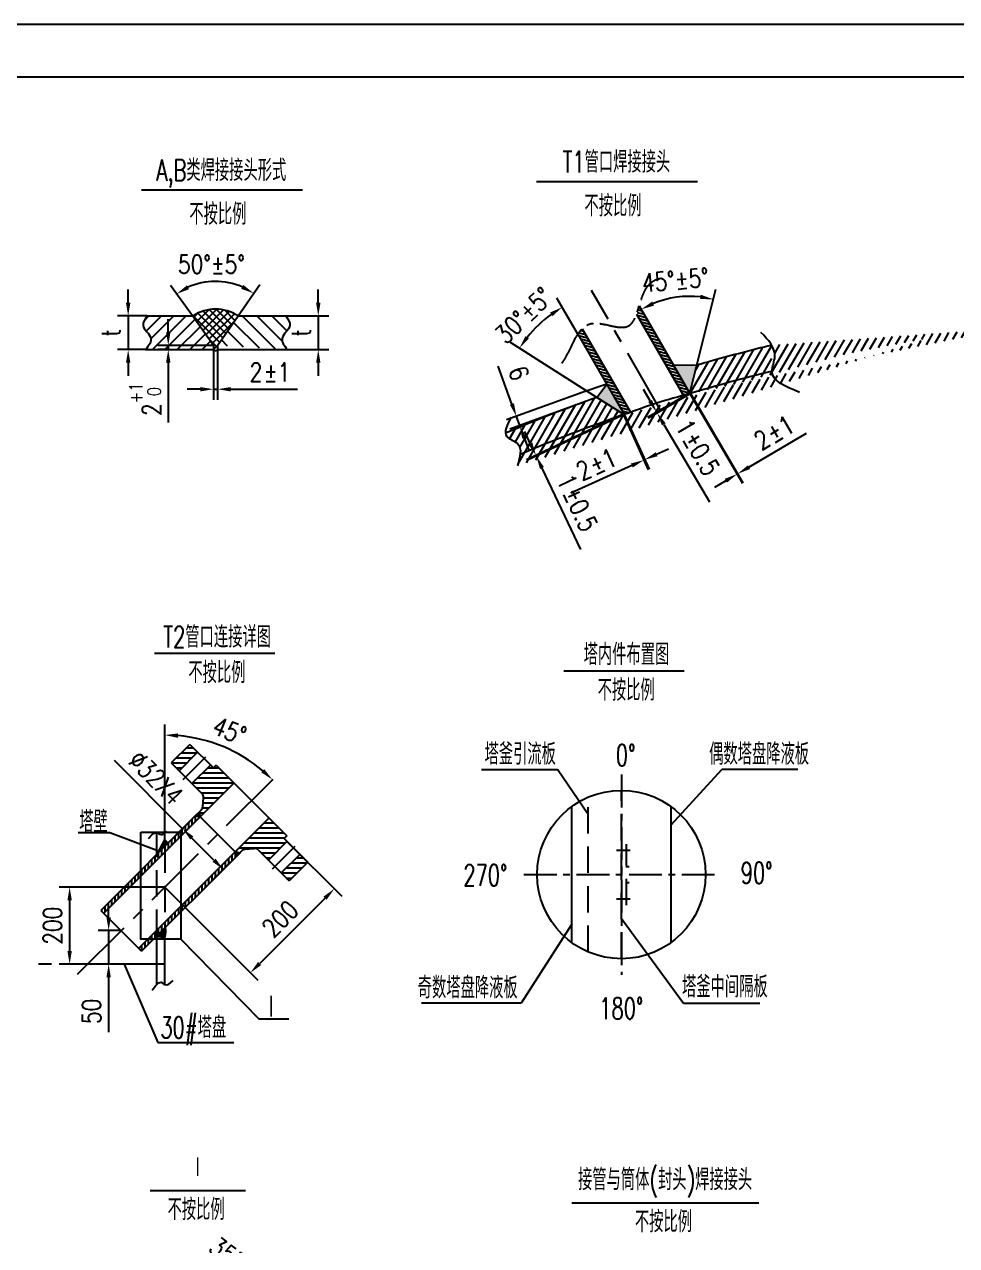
# Model space of a CAD drawing. Header units: millimetres. Extents: x -1250 to 28450, y -500 to 41550.
# Drawn here: x 9907 to 18764, y 29946 to 41550 of the extents above; entities that cross this region are included whole.
import ezdxf
from ezdxf.enums import TextEntityAlignment as Align

# ---------------------------------------------------------------- set-up
doc = ezdxf.new("R2010")
doc.units = ezdxf.units.MM
doc.header["$LTSCALE"] = 500
for name, pattern in [('CENTER', [2, 1.25, -0.25, 0.25, -0.25]), ('CENTER2', [1.125, 0.75, -0.125, 0.125, -0.125]), ('DASHED', [0.75, 0.5, -0.25]), ('DASHED2', [0.375, 0.25, -0.125]), ('PHANTOM', [2.5, 1.25, -0.25, 0.25, -0.25, 0.25, -0.25])]:
    doc.linetypes.add(name, pattern=pattern)
for name, color, linetype in [('01', 7, 'Continuous'), ('16CEN', 1, 'CENTER'), ('1轮廓实线层', 7, 'Continuous'), ('2细线层', 4, 'Continuous'), ('3中心线层', 1, 'CENTER'), ('4', 4, 'Continuous'), ('4虚线层', 6, 'DASHED'), ('5剖面线层', 2, 'Continuous'), ('6文字层', 3, 'Continuous'), ('7标注层', 4, 'Continuous'), ('9双点划线层', 6, 'PHANTOM'), ('图框层', 7, 'Continuous'), ('粗实线', 7, 'Continuous')]:
    doc.layers.add(name, color=color, linetype=linetype)
doc.styles.add('PC_TEXTSTYLE', font='romans.shx', dxfattribs={"width": 0.67, "bigfont": 'hzfs.shx'})
doc.styles.add('TH_GBDIM', font='romans.shx', dxfattribs={"width": 0.8, "bigfont": 'gbcbig.shx'})
doc.dimstyles.new('TH_GBDIM', dxfattribs={"dimscale": 50, "dimtxt": 3.5, "dimasz": 2.5, "dimexe": 2, "dimexo": 0, "dimgap": 1.5, "dimtad": 1, "dimdec": 1, "dimzin": 0, "dimdsep": 46, "dimtxsty": 'TH_GBDIM', "dimcen": 2.5, "dimclrd": 130, "dimclre": 130, "dimclrt": 3, "dimadec": 0, "dimazin": 0, "dimtfac": 0.714286, "dimtdec": 1, "dimtmove": 0, "dimatfit": 3, "dimfxl": 1, "dimtzin": 0, "dimlwd": -1, "dimlwe": -1, "dimarcsym": 0})

# ---------------------------------------------------------------- blocks, each defined once
blk = doc.blocks.new('*D56')
at = {"color": 130}
for p, q in [((10893.01017332654, 38904.61364282189), (10893.01017332654, 39029.61364282189)), ((11074.56620547264, 38779.61364282189), (10793.01017332654, 38779.61364282189)), ((10893.01017332654, 38779.61364282189), (10893.01017332654, 38459.88936650662)), ((11060.54752105151, 38459.88936650662), (10793.01017332654, 38459.88936650662)), ((10893.01017332654, 38334.88936650662), (10893.01017332654, 38209.88936650662))]:
    blk.add_line(p, q, dxfattribs=at)
for points in [[(10872.17683999321, 38904.61364282189), (10913.84350665987, 38904.61364282189), (10893.01017332654, 38779.61364282189)], [(10872.17683999321, 38334.88936650662), (10913.84350665987, 38334.88936650662), (10893.01017332654, 38459.88936650662)]]:
    blk.add_solid(points, dxfattribs=at)
at = {"layer": 'Defpoints', "color": 0}
for p in [(11074.56620547264, 38779.61364282189), (10893.01017332654, 38459.88936650662), (11060.54752105151, 38459.88936650662)]:
    blk.add_point(p, dxfattribs=at)
at = {"color": 3, "insert": (10730.51017332653, 38619.75150466425), "char_height": 175, "attachment_point": 5, "rotation": 90, "style": 'TH_GBDIM'}
blk.add_mtext('t{}{}', dxfattribs=at)
blk = doc.blocks.new('*D57')
at = {"color": 130}
for p, q in [((12699.50403984282, 38904.61364282189), (12699.50403984282, 39029.61364282189)), ((12376.12379535458, 38779.61364282189), (12799.50403984282, 38779.61364282189)), ((12699.50403984282, 38779.61364282189), (12699.50403984282, 38459.88936650662)), ((12332.89800584587, 38459.88936650662), (12799.50403984282, 38459.88936650662)), ((12699.50403984282, 38334.88936650662), (12699.50403984282, 38209.88936650662))]:
    blk.add_line(p, q, dxfattribs=at)
for points in [[(12678.67070650948, 38904.61364282189), (12720.33737317615, 38904.61364282189), (12699.50403984282, 38779.61364282189)], [(12678.67070650948, 38334.88936650662), (12720.33737317615, 38334.88936650662), (12699.50403984282, 38459.88936650662)]]:
    blk.add_solid(points, dxfattribs=at)
at = {"layer": 'Defpoints', "color": 0}
for p in [(12376.12379535458, 38779.61364282189), (12332.89800584587, 38459.88936650662), (12699.50403984282, 38459.88936650662)]:
    blk.add_point(p, dxfattribs=at)
at = {"color": 3, "insert": (12537.00403984281, 38619.75150466425), "char_height": 175, "attachment_point": 5, "rotation": 90, "style": 'TH_GBDIM'}
blk.add_mtext('t{}{}', dxfattribs=at)
blk = doc.blocks.new('*D58')
at = {"color": 130}
for p, q in [((11273.88292775892, 38624.34125520635), (11273.88292775892, 38749.34125520635)), ((11703.95035785424, 38499.34125520635), (11173.88292775892, 38499.34125520635)), ((11275.15136729688, 38460.31548896583), (11173.88292775892, 38460.31548896583)), ((11273.88292775892, 38499.34125520635), (11273.88292775892, 38460.31548896583)), ((11273.88292775892, 38335.31548896583), (11273.88292775892, 37766.0261556325))]:
    blk.add_line(p, q, dxfattribs=at)
for points in [[(11253.04959442558, 38624.34125520635), (11294.71626109225, 38624.34125520635), (11273.88292775892, 38499.34125520635)], [(11253.04959442558, 38335.31548896583), (11294.71626109225, 38335.31548896583), (11273.88292775892, 38460.31548896583)]]:
    blk.add_solid(points, dxfattribs=at)
at = {"layer": 'Defpoints', "color": 0}
for p in [(11273.88292775892, 38460.31548896583), (11275.15136729688, 38460.31548896583), (11703.95035785424, 38499.34125520635)]:
    blk.add_point(p, dxfattribs=at)
at = {"color": 3, "insert": (11053.04667775891, 37988.17082229917), "char_height": 175, "attachment_point": 5, "rotation": 90, "style": 'TH_GBDIM'}
blk.add_mtext('2{}{\\H0.7143x;\\S+1^  0;}', dxfattribs=at)
blk = doc.blocks.new('*X55')
at = {"color": 0}
for p, q in [((-689.9744501085114, -927.532311855716), (-721.5040573712316, -896.0027045929957)), ((-721.23160500518, -898.0083003018169), (-716.1801837320547, -892.9568790286917)), ((-717.5438319927429, -903.1593620542116), (-703.1171366725973, -888.7326667340661)), ((-686.3562347369715, -922.3116924624239), (-715.8644422289154, -892.80348497048)), ((-713.8560589803056, -908.3104238066062), (-693.607551414326, -888.0619162406266)), ((-710.1682859678684, -913.4614855590008), (-685.6620393372791, -888.9552389284115)), ((-682.7380193654317, -917.091073069132), (-709.5368359795029, -890.2922564550606)), ((-706.4805129554312, -918.6125473113955), (-678.7382093328553, -890.8702436888194)), ((-702.7927399429941, -923.7636090637901), (-672.5989728192178, -893.569841940014)), ((-679.1198039938918, -911.87045367584), (-702.3782366598452, -888.6120210098866)), ((-675.5015886223518, -906.649834282548), (-694.101189668351, -888.0502332365488)), ((-671.8833732508119, -901.4292148892558), (-683.997695330456, -889.3148928096117)), ((-668.2651578792721, -896.2085954959641), (-668.4498372815572, -896.023916093679)), ((-699.1049669305569, -928.9146708161848), (-672.4791720791783, -902.2888759648062)), ((-692.4930007947987, -933.8525959342604), (-703.3238767862442, -923.0217199428155)), ((-697.4930007947987, -936.1415394452584), (-692.4371897691532, -931.0857284196129))]:
    blk.add_line(p, q, dxfattribs=at)
blk = doc.blocks.new('*D73')
at = {"layer": '2细线层', "color": 130}
for p, q in [((12401.9163233736, 33785.48006095411), (12922.72789253274, 33264.66849179716)), ((11241.12983137776, 33351.0336545931), (12125.11144335674, 32467.05204261782)), ((12763.6288667658, 33246.99082226716), (12142.78911288607, 32626.15106838483))]:
    blk.add_line(p, q, dxfattribs=at)
for points in [[(12748.89747549105, 33261.72221354185), (12778.36025804055, 33232.25943099248), (12852.01721441393, 33335.37916991566)], [(12128.05772161132, 32640.88245965952), (12157.52050416082, 32611.41967711014), (12054.40076523794, 32537.76272073633)]]:
    blk.add_solid(points, dxfattribs=at)
at = {"layer": 'Defpoints', "color": 0}
for p in [(12401.9163233736, 33785.48006095411), (11241.12983137776, 33351.0336545931), (12054.40076523794, 32537.76272073633)]:
    blk.add_point(p, dxfattribs=at)
at = {"layer": '2细线层', "color": 3, "insert": (12337.56651250512, 33050.7381718908), "char_height": 175, "attachment_point": 5, "rotation": 45.00000000012, "style": 'TH_GBDIM'}
blk.add_mtext('200{}{}', dxfattribs=at)
blk = doc.blocks.new('*D71')
at = {"layer": '2细线层', "color": 130}
for p, q in [((11410.15435990663, 33906.98701378679), (10763.1516551223, 34553.98971857384)), ((11298.82974472258, 33795.66239860319), (11480.86503802544, 33977.6976919053)), ((11708.69484292297, 33608.4465307692), (11498.54270755477, 33818.59866613828)), ((11685.75857538786, 33408.73356793792), (11867.79386868991, 33590.76886123921))]:
    blk.add_line(p, q, dxfattribs=at)
for points in [[(11513.27409882952, 33833.33005741297), (11483.81131628002, 33803.86727486359), (11410.15435990663, 33906.98701378679)], [(11723.42623419772, 33623.17792204389), (11693.96345164822, 33593.71513949451), (11797.0831905711, 33520.05818312069)]]:
    blk.add_solid(points, dxfattribs=at)
at = {"layer": 'Defpoints', "color": 0}
for p in [(11410.15435990663, 33906.98701378679), (11298.82974472258, 33795.66239860319), (11685.75857538786, 33408.73356793792)]:
    blk.add_point(p, dxfattribs=at)
at = {"layer": '2细线层', "color": 3, "insert": (11157.36368563345, 34389.58739194713), "char_height": 175, "attachment_point": 5, "rotation": 314.99999999988, "style": 'TH_GBDIM'}
blk.add_mtext('%%C32X4{}{}', dxfattribs=at)
blk = doc.blocks.new('*D74')
at = {"layer": '2细线层', "color": 130}
for p, q in [((11241.12983137776, 33351.03365459309), (10237.09694572864, 33351.03365459309)), ((10337.09694572864, 33226.03365459309), (10337.09694572864, 32744.15779584968)), ((11241.12983137777, 32619.15779584968), (10237.09694572864, 32619.15779584968))]:
    blk.add_line(p, q, dxfattribs=at)
for points in [[(10316.26361239531, 33226.03365459309), (10357.93027906197, 33226.03365459309), (10337.09694572864, 33351.03365459309)], [(10316.26361239531, 32744.15779584968), (10357.93027906197, 32744.15779584968), (10337.09694572864, 32619.15779584968)]]:
    blk.add_solid(points, dxfattribs=at)
at = {"layer": 'Defpoints', "color": 0}
for p in [(11241.12983137776, 33351.03365459309), (10337.09694572864, 32619.15779584968), (11241.12983137777, 32619.15779584968)]:
    blk.add_point(p, dxfattribs=at)
at = {"layer": '2细线层', "color": 3, "insert": (10174.59694572864, 32985.09572522138), "char_height": 175, "attachment_point": 5, "rotation": 90, "style": 'TH_GBDIM'}
blk.add_mtext('200{}{}', dxfattribs=at)
blk = doc.blocks.new('*D72')
at = {"layer": '2细线层', "color": 130}
for p, q in [((10707.57114274772, 33065.27816507241), (10707.57114274772, 33190.27816507241)), ((10830.37434185708, 32940.27816507241), (10607.57114274772, 32940.27816507241)), ((10707.57114274772, 32940.27816507241), (10707.57114274772, 32619.15779584968)), ((10854.94817377157, 32619.15779584968), (10607.57114274772, 32619.15779584968)), ((10707.57114274772, 32494.15779584968), (10707.57114274772, 31972.49112918301))]:
    blk.add_line(p, q, dxfattribs=at)
for points in [[(10686.73780941439, 33065.27816507241), (10728.40447608106, 33065.27816507241), (10707.57114274772, 32940.27816507241)], [(10686.73780941439, 32494.15779584968), (10728.40447608106, 32494.15779584968), (10707.57114274772, 32619.15779584968)]]:
    blk.add_solid(points, dxfattribs=at)
at = {"layer": 'Defpoints', "color": 0}
for p in [(10830.37434185708, 32940.27816507241), (10707.57114274772, 32619.15779584968), (10854.94817377157, 32619.15779584968)]:
    blk.add_point(p, dxfattribs=at)
at = {"layer": '2细线层', "color": 3, "insert": (10545.07114274772, 32170.82446251635), "char_height": 175, "attachment_point": 5, "rotation": 90, "style": 'TH_GBDIM'}
blk.add_mtext('50{}{}', dxfattribs=at)
blk = doc.blocks.new('*D82')
at = {"layer": '2细线层', "color": 130}
blk.add_line((11241.12983137776, 33866.98458250397), (11241.12983137775, 34896.992937116), dxfattribs=at)
blk.add_arc((11241.12983137776, 33351.03365459309), 1445.959282522903, 49.95463774689937, 85.04536225310108, dxfattribs=at)
for points in [[(11365.11250976397, 34770.77608684837), (11366.91350561368, 34812.4038122854), (11241.12983137775, 34796.992937116)], [(12185.53209069085, 34473.32089193576), (12157.37034012717, 34442.61214861566), (12263.57744536934, 34373.48126858467)]]:
    blk.add_solid(points, dxfattribs=at)
at = {"layer": 'Defpoints', "color": 0}
for p in [(12849.33380067425, 34959.23762388959), (11964.10947263921, 34603.27112609585), (11241.12983137776, 33866.98458250397), (10345.35921968387, 32455.2630428992), (11241.12983137777, 32425.90089408237)]:
    blk.add_point(p, dxfattribs=at)
at = {"layer": '2细线层', "color": 3, "insert": (11856.66055043311, 34837.0562645938), "char_height": 175, "attachment_point": 5, "rotation": 337.5000000000002, "style": 'TH_GBDIM'}
blk.add_mtext('45°', dxfattribs=at)
blk = doc.blocks.new('*D88')
at = {"layer": '2细线层', "color": 130}
for p, q in [((14539.40635038007, 37942.81900271351), (14408.9463668305, 38301.49662556821)), ((15216.16152352906, 38055.95997621443), (14488.1567494846, 37791.16651045554)), ((15247.642050039, 37969.40960185761), (14519.63727599454, 37704.61613609872)), ((14613.61394573813, 37738.79779117722), (14582.13341922818, 37825.34816553403)), ((14656.34101458624, 37621.32695399773), (14699.06808343435, 37503.85611681825))]:
    blk.add_line(p, q, dxfattribs=at)
for points in [[(14558.98482324332, 37949.94018085487), (14519.82787751683, 37935.69782457216), (14582.13341922818, 37825.34816553403)], [(14675.91948744949, 37628.44813213908), (14636.76254172299, 37614.20577585638), (14613.61394573813, 37738.79779117722)]]:
    blk.add_solid(points, dxfattribs=at)
at = {"layer": 'Defpoints', "color": 0}
for p in [(15216.16152352906, 38055.95997621443), (15247.642050039, 37969.40960185761), (14613.61394573813, 37738.79779117722)]:
    blk.add_point(p, dxfattribs=at)
at = {"layer": '2细线层', "color": 3, "insert": (14605.52491251456, 38236.43842223314), "char_height": 175, "attachment_point": 5, "rotation": 289.9875868627033, "style": 'TH_GBDIM'}
blk.add_mtext('6{}{}', dxfattribs=at)

msp = doc.modelspace()

# ---------------------------------------------------------------- hatches: boundary and pattern name
h = msp.add_hatch()
h.set_pattern_fill('ANSI31', color=4, scale=666.0922423235847, style=0)
h.set_pattern_definition([(45, (-46441.84529173523, 22106.00872373173), (-58.87479268034497, 58.87479268034494), [])])
edge = h.paths.add_edge_path()
edge.add_spline(control_points=[(11072.06835956394, 38779.61364282202), (11050.41317243061, 38748.60627479088), (10998.31492413669, 38674.00846371277), (11146.70218505757, 38578.46846517579), (11086.10826679971, 38497.41974790027), (11058.04967514279, 38459.88936650675)], knot_values=[0, 0, 0, 0, 17.10484296079192, 41.15098844975384, 61.8884774404891, 61.8884774404891, 61.8884774404891, 61.8884774404891], degree=3, periodic=0)
edge.add_line((11058.04967514281, 38459.88936650675), (11703.34832942588, 38459.88936650675))
edge.add_line((11703.3483294259, 38459.88936650675), (11703.34832942588, 38499.85490104613))
edge.add_line((11703.3483294259, 38499.85490104611), (11503.06209961419, 38779.61364282201))
edge.add_line((11503.06209961418, 38779.61364282195), (11072.06835956392, 38779.61364282193))
h = msp.add_hatch()
h.set_pattern_fill('ANSI31', color=4, scale=799.3106907883016, angle=90, style=0)
h.set_pattern_definition([(135, (-48679.29318937379, 28078.3849309162), (-70.64975121641396, -70.64975121641389), [])])
edge = h.paths.add_edge_path()
edge.add_line((11937.20414853897, 38779.61364282189), (12390.43256520201, 38779.61364282189))
edge.add_spline(control_points=[(12390.43256520201, 38779.61364282189), (12412.08775233532, 38748.6062747907), (12464.18600062928, 38674.00846371265), (12315.7987397084, 38578.46846517571), (12376.39265796626, 38497.41974790021), (12404.45124962316, 38459.88936650662)], knot_values=[0, 0, 0, 0, 99.07307132472134, 238.3509058288977, 358.46464967237, 358.46464967237, 358.46464967237, 358.46464967237], degree=3, periodic=0)
edge.add_line((11743.31386396529, 38459.88936650658), (12332.89800584589, 38459.88936650658))
edge.add_line((11743.31386396529, 38499.85490104605), (11937.20414853897, 38779.61364282189))
at = {"layer": '5剖面线层'}
h = msp.add_hatch(dxfattribs=at)
h.set_pattern_fill('ANSI31', color=256, scale=8, angle=120, style=0)
h.set_pattern_definition([(165, (760.5491985457484, 5404.963690685632), (-6.574003745604033, -24.53451598774233), [])])
edge = h.paths.add_edge_path()
edge.add_spline(control_points=[(15207.14720337821, 38658.26467663932), (15192.27117263536, 38643.140523011), (15178.73623739763, 38625.35938855312), (15166.10241357717, 38605.87486023922)], knot_values=[72.68674060400329, 72.68674060400329, 72.68674060400329, 72.68674060400329, 76.0424959703927, 76.0424959703927, 76.0424959703927, 76.0424959703927], degree=3, periodic=0)
edge.add_line((15166.10241357717, 38605.87486023922), (15607.21656358296, 37841.84274049162))
edge.add_arc((17751.14168057696, 32221.88661827888), 6015.008040133802, 110.28492235396229, 110.881068447823, ccw=False)
edge.add_line((15665.80558186268, 37863.84506178707), (15207.14720337821, 38658.26467663932))
edge = h.paths.add_edge_path()
edge.add_spline(control_points=[(15749.45564501129, 38875.47742463589), (15741.06445961345, 38848.18993184592), (15732.80833332119, 38821.42101317432), (15723.62247643932, 38796.74030740188)], knot_values=[107.0681625804731, 107.0681625804731, 107.0681625804731, 107.0681625804731, 110.8194013497363, 110.8194013497363, 110.8194013497363, 110.8194013497363], degree=3, periodic=0)
edge.add_line((15723.62247643932, 38796.74030740189), (16169.11749388604, 38025.12030266541))
edge.add_arc((17751.1416805768, 32221.88661827878), 6015.0080401338, 104.63988987748789, 105.24890721446249, ccw=False)
edge.add_line((16230.89034944301, 38041.60805603335), (15749.45564501129, 38875.47742463589))
h = msp.add_hatch(dxfattribs=at)
h.set_pattern_fill('ANSI31', color=256, scale=20, angle=15, style=0)
h.set_pattern_definition([(59.99999999999999, (760.5491985457484, 5404.963690685632), (-54.99261314031185, 31.75000000000001), [])])
edge = h.paths.add_edge_path()
edge.add_spline(control_points=[(15347.64448474233, 38005.39774429286), (15268.50466436542, 37977.22012432595), (15190.0184156848, 37948.56192174309), (14895.34750383579, 37838.23726530466), (14683.7387555288, 37753.36449524434), (14477.82275759969, 37664.97762327793)], knot_values=[5.331202439561146, 5.331202439561146, 5.331202439561146, 5.331202439561146, 5.355121068494465, 5.355121068494465, 5.421783408704784, 5.421783408704784, 5.421783408704784, 5.421783408704784], degree=3, periodic=0)
edge.add_spline(control_points=[(14477.82275759965, 37664.97762327791), (14479.12788409781, 37653.24256392985), (14494.96148971193, 37611.82964718401), (14654.31192453605, 37569.06517526338), (14615.78538244987, 37439.14626262125), (14591.38787975574, 37356.87318931729)], knot_values=[73.55408875511456, 73.55408875511456, 73.55408875511456, 73.55408875511456, 94.41648195735753, 155.2104170394599, 260.1871358237849, 260.1871358237849, 260.1871358237849, 260.1871358237849], degree=3, periodic=0)
edge.add_ellipse((22388.97477291503, 32891.89941783214), major_axis=(-12000, 0), ratio=0.5, start_angle=304.46461758902564, end_angle=310.3617997826329, ccw=False)
edge.add_line((15598.2083918142, 37838.75427615653), (15595.12214499047, 37847.74720227837))
edge.add_line((15595.12214499047, 37847.74720227837), (15347.64448474229, 38005.39774429284))
edge = h.paths.add_edge_path()
edge.add_ellipse((22388.97477291503, 32891.89941783214), major_axis=(-12000, 0), ratio=0.5, start_angle=296.62577303345836, end_angle=300.846477528423, ccw=False)
edge.add_spline(control_points=[(17011.03971505595, 38255.61581864629), (17011.22934100748, 38297.26148737821), (17055.25681520729, 38389.71686949969), (17028.15564233989, 38467.81303171957), (17007.40381598019, 38502.0392199607)], knot_values=[164.902573718084, 164.902573718084, 164.902573718084, 164.902573718109, 234.8978918791663, 294.4505016063489, 294.4505016063489, 294.4505016063489, 294.4505016063489], degree=3, periodic=0)
edge.add_spline(control_points=[(17007.40381598015, 38502.03921996069), (16819.19664624361, 38455.4544787397), (16633.3388394566, 38406.41583049914), (16398.89049051296, 38340.61130877049), (16347.90625987608, 38326.05717290251), (16297.12961229017, 38311.31740565051)], knot_values=[5.172066483705583, 5.172066483705583, 5.172066483705583, 5.172066483705583, 5.223909165165447, 5.223909165165447, 5.238389359644483, 5.238389359644483, 5.238389359644483, 5.238389359644483], degree=3, periodic=0)
edge.add_line((16297.12961229025, 38311.31740565053), (16231.88651485721, 38050.34453209163))
edge.add_line((16231.88651485721, 38050.34453209163), (16236.10110312348, 38043.16493233403))
h = msp.add_hatch(color=256, dxfattribs=at)
edge = h.paths.add_edge_path()
edge.add_line((16297.13469164838, 38311.33772312052), (16075.91575240297, 38310.03193198907))
edge.add_line((16075.91575240296, 38310.03193198907), (16230.89034944367, 38041.60805603184))
edge.add_ellipse((22388.97477291503, 32891.89941783214), major_axis=(-12000, 0), ratio=0.5, start_angle=300.8631638048709, end_angle=300.87546063071375, ccw=False)
edge.add_line((16233.10095320327, 38042.26876176719), (16230.84460265511, 38046.1768755567))
edge.add_line((16230.84460265511, 38046.1768755567), (16297.13469164838, 38311.33772312052))
h = msp.add_hatch(color=256, dxfattribs=at)
edge = h.paths.add_edge_path()
edge.add_line((16231.88651485721, 38050.34453209164), (16230.84460265511, 38046.1768755567))
edge.add_line((16230.84460265511, 38046.17687555669), (16233.10096735131, 38042.26873726239))
edge.add_ellipse((22388.97477291503, 32891.89941783214), major_axis=(-12000, 0), ratio=0.5, start_angle=300.846477528423, end_angle=300.87546063071375, ccw=False)
edge.add_line((16236.10110312348, 38043.16493233404), (16231.88651485721, 38050.34453209164))
h = msp.add_hatch(color=256, dxfattribs=at)
edge = h.paths.add_edge_path()
edge.add_line((15602.85729659982, 37842.81968339614), (15604.07278927475, 37840.76557768114))
edge.add_ellipse((22388.97477291503, 32891.89941783214), major_axis=(-12000, 0), ratio=0.5, start_angle=304.41246636007156, end_angle=304.43066299254673, ccw=False)
edge.add_line((15607.21656358299, 37841.84274049138), (15439.67640785144, 38132.03080252647))
edge.add_line((15439.67640785144, 38132.03080252651), (15347.64448474245, 38005.39774429273))
edge.add_line((15347.64448474245, 38005.39774429274), (15602.85729659981, 37842.81968339618))
h = msp.add_hatch(color=256, dxfattribs=at)
edge = h.paths.add_edge_path()
edge.add_line((15602.8572965998, 37842.81968339626), (15595.12214499047, 37847.74720227837))
edge.add_line((15595.12214499047, 37847.74720227837), (15598.2083918142, 37838.75427615653))
edge.add_ellipse((22388.97477291503, 32891.89941783214), major_axis=(-12000, 0), ratio=0.5, start_angle=304.4306629925468, end_angle=304.46461758902564, ccw=False)
edge.add_line((15604.07278927468, 37840.76557768111), (15602.8572965998, 37842.81968339626))
h = msp.add_hatch(dxfattribs=at)
h.set_pattern_fill('ANSI31', color=256, scale=15, angle=135, style=0)
h.set_pattern_definition([(180, (927.2229798999615, 6006.45438529797), (-1.06581410364015e-14, -47.625), [])])
h.paths.add_polyline_path([(11899.58766601867, 34342.11451910417), (11729.8820385339, 34511.82014658893), (11702.72913813634, 34484.66724619137), (11675.57623773877, 34511.82014658893), (11499.08238515462, 34335.32629400477), (11595.39234910312, 34239.01633005626, -0.2200264834252731), (11609.29421791567, 34201.19604285854), (11602.33165237931, 34115.32440124358, -0.1779674864411938), (11588.42978356677, 34085.26243744738), (11564.66523449488, 34061.4978883755), (11576.48479239662, 34023.19205103283), (11578.57499517198, 34021.10184825748)])
h.paths.add_polyline_path([(11302.22385727229, 34532.1848218871), (11376.89433336559, 34457.5143457938), (11553.38818594974, 34634.00819837797), (11478.71770985644, 34708.67867447126)])
h.paths.add_polyline_path([(12232.21069588883, 34009.491489234), (11911.19802504215, 33688.47881838732), (11913.2882278175, 33686.38861561197), (11951.59406516016, 33674.56905771022), (11975.35861423206, 33698.33360678212, -0.1779674864410105), (12005.42057802823, 33712.23547559464), (12091.29221964321, 33719.19804113101, -0.2200264834252234), (12129.11250684092, 33705.29617231846), (12225.42247078944, 33608.98620836994), (12401.91632337359, 33785.48006095411), (12374.76342297603, 33812.63296135167), (12401.9163233736, 33839.78586174923)])
h.paths.add_polyline_path([(12347.61052257848, 33486.79815658091), (12422.28099867177, 33412.12768048761), (12598.77485125593, 33588.62153307178), (12524.10437516264, 33663.29200916508)])
h = msp.add_hatch(dxfattribs=at)
h.set_pattern_fill('ANSI31', color=256, scale=10, angle=45, style=0)
h.set_pattern_definition([(90, (927.2229798999615, 6006.45438529797), (-31.75, 5.329070518200751e-15), [])])
h.paths.add_polyline_path([(11577.1469737976, 34019.6738268831), (11549.99407340004, 34046.82672728066), (10634.33085804133, 33131.16351192201), (10661.48375843893, 33104.01061152441)])
h.paths.add_polyline_path([(11936.92290406532, 33659.89789661538), (11909.77000366776, 33687.05079701294), (10994.10678830909, 32771.38758165426), (11021.25968870666, 32744.23468125669)])
h.paths.add_polyline_path([(11812.5968094595, 33605.87614737825), (11988.39305847117, 33254.9789523721), (11769.40279717117, 33145.26685705042), (11593.6065481595, 33496.16405205657)], flags=9)
h = msp.add_hatch(color=256, dxfattribs=at)
h.paths.add_polyline_path([(11549.99407340004, 34046.82672728066), (11535.32291230519, 34032.15556618579), (11573.62874964786, 34020.33600828408), (11575.71895242323, 34018.24580550872), (11577.1469737976, 34019.6738268831)])
h.paths.add_polyline_path([(11564.66523449489, 34061.4978883755), (11549.99407340004, 34046.82672728066), (11577.14697379761, 34019.6738268831), (11578.57499517199, 34021.10184825748), (11576.48479239663, 34023.19205103283)])
h = msp.add_hatch(color=256, dxfattribs=at)
h.paths.add_polyline_path([(11241.12983137776, 33802.47353388118), (11171.00693903051, 33672.09750458457), (11164.75418370078, 33665.84474925484), (11164.75418370077, 33661.58683758141), (11241.12983137776, 33737.96248525839)])
h.paths.add_polyline_path([(11273.38535568915, 33770.21800956978), (11241.12983137776, 33802.47353388119), (11241.12983137775, 33737.96248525839)])
h = msp.add_hatch(color=256, dxfattribs=at)
h.paths.add_polyline_path([(11936.92290406532, 33659.89789661538), (11922.25174297046, 33645.22673552053), (11910.43218506874, 33683.5325728632), (11908.34198229338, 33685.62277563856), (11909.77000366776, 33687.05079701294)])
h.paths.add_polyline_path([(11951.59406516017, 33674.56905771022), (11936.92290406533, 33659.89789661538), (11909.77000366776, 33687.05079701294), (11911.19802504215, 33688.47881838732), (11913.2882278175, 33686.38861561197)])
h = msp.add_hatch(color=256, dxfattribs=at)
h.paths.add_polyline_path([(11241.12983137777, 32910.36009480234), (11241.12983137776, 32964.66589559747), (11164.75418370078, 32888.29024792049), (11164.75418370078, 32881.83161733099), (11167.08683757112, 32882.88608933317), (11209.51763896664, 32878.74790239122)])
h.paths.add_polyline_path([(11241.12983137777, 32910.36009480234), (11209.51763896664, 32878.74790239122), (11241.12983137776, 32875.66483166099)])
msp.add_hatch(color=256, dxfattribs=at).paths.add_polyline_path([(11248.84341676746, 32971.81840931749), (11241.12983137776, 32964.1048239278), (11241.12983137776, 32875.66483166098, 0.1380259401556214)])

# ---------------------------------------------------------------- linework, layer by layer
at = {"color": 130}
for p, q in [((11503.06209961416, 38779.61364282189), (11294.83373531273, 39070.46591586012)), ((11937.20414853897, 38779.61364282189), (12143.27531853436, 39076.94783551207)), ((11703.3483294259, 38459.88936650662), (11703.3483294259, 37983.29466212881)), ((11743.31386396529, 38459.88936650662), (11743.31386396529, 37983.29466212881)), ((11578.3483294259, 38083.29466212881), (11453.3483294259, 38083.29466212881)), ((11703.3483294259, 38083.29466212881), (11743.31386396529, 38083.29466212881)), ((11868.31386396529, 38083.29466212881), (12503.31386396529, 38083.29466212881))]:
    msp.add_line(p, q, dxfattribs=at)
for p, q in [((11074.56620547265, 38779.61364282189), (11503.06209961416, 38779.61364282189)), ((11703.3483294259, 38499.85490104605), (11503.06209961416, 38779.61364282189)), ((11743.31386396529, 38499.85490104605), (11937.20414853897, 38779.61364282189)), ((11937.20414853897, 38779.61364282189), (12390.43256520201, 38779.61364282189)), ((11058.04967514279, 38459.88936650658), (11703.3483294259, 38459.88936650658)), ((11703.3483294259, 38499.85490104605), (11703.3483294259, 38459.88936650658)), ((11743.31386396529, 38499.85490104605), (11743.31386396529, 38459.88936650658)), ((11743.31386396529, 38459.88936650658), (12332.89800584589, 38459.88936650658)), ((12374.76342297603, 33812.63296135167), (12598.77485125593, 33588.62153307178))]:
    msp.add_line(p, q)
msp.add_arc((11723.6553389589, 38471.49017801183), 636.6545338790625, 66.54315617025253, 114.3322828023015, dxfattribs=at)
for centre, radius, start, end in [((11723.3310966956, 38459.88936650658), 384.6625731341147, 56.22026156338061, 123.7797384366194), ((17751.14168057648, 32221.88661827868), 6015.008040133811, 104.6398898773894, 110.8810684478119)]:
    msp.add_arc(centre, radius, start, end)
for start_param, end_param in [(5.177096385707257, 5.251267426460529), (5.312999822099727, 5.416835278622365)]:
    msp.add_ellipse((22388.97477291503, 32891.89941783214), major_axis=(-12000, 0), ratio=0.5, start_param=start_param, end_param=end_param)
at = {"color": 4}
for points in [[(11074.56620547264, 38779.61364282189), (11035.6487245208, 38688.50435055115), (11108.7065482942, 38569.92581299201), (11060.54752105149, 38459.88936650662)], [(12390.43256520201, 38779.61364282189), (12429.35004615386, 38688.50435055115), (12356.29222238045, 38569.92581299201), (12404.45124962316, 38459.88936650662)]]:
    msp.add_spline(points, degree=3, dxfattribs=at)
msp.add_spline([(11703.3483294259, 38459.88936650662), (11710.21496081875, 38454.71186595659), (11718.68628374563, 38452.10797514091), (11729.76348807353, 38452.10797514091), (11736.93146877745, 38454.06100832654), (11741.49276503529, 38456.01404151219), (11743.31386396529, 38459.88936650662)], degree=3)
for points, knots in [([(17007.40381598015, 38502.03921996069), (16819.19664624361, 38455.4544787397), (16633.3388394566, 38406.41583049914), (16398.89049051296, 38340.61130877049), (16347.90625987608, 38326.05717290251), (16297.12961229017, 38311.31740565051)], [5.172066483705583, 5.172066483705583, 5.172066483705583, 5.172066483705583, 5.223909165165447, 5.223909165165447, 5.238389359644483, 5.238389359644483, 5.238389359644483, 5.238389359644483]), ([(15347.64448474233, 38005.39774429286), (15268.50466436542, 37977.22012432595), (15190.0184156848, 37948.56192174309), (14895.34750383579, 37838.23726530466), (14683.7387555288, 37753.36449524434), (14477.82275759969, 37664.97762327793)], [5.331202439561146, 5.331202439561146, 5.331202439561146, 5.331202439561146, 5.355121068494465, 5.355121068494465, 5.421783408704784, 5.421783408704784, 5.421783408704784, 5.421783408704784])]:
    msp.add_open_spline(points, degree=3, knots=knots)
at = {"color": 130}
for points in [[(11471.74193616635, 39033.54313170032), (11450.92998822699, 39069.63986194117), (11353.04577147412, 38989.15565300269)], [(11987.20990715811, 39073.73693051278), (11966.95189955568, 39037.32643423641), (12086.31239218599, 38994.75765956731)], [(11578.3483294259, 38104.12799546215), (11578.3483294259, 38062.46132879548), (11703.3483294259, 38083.29466212881)], [(11868.31386396529, 38104.12799546215), (11868.31386396529, 38062.46132879548), (11743.31386396529, 38083.29466212881)]]:
    msp.add_solid(points, dxfattribs=at)
at = {"layer": '01'}
for p, q in [((15107.27530637314, 32825.64642929559), (15107.27530637319, 34117.04236044511)), ((16051.88980393837, 32825.64642929555), (16051.88980393845, 34117.04236044508))]:
    msp.add_line(p, q, dxfattribs=at)
at = {"layer": '16CEN', "ltscale": 0.5}
for p, q in [((15579.58255515579, 34422.3442507069), (15579.58255515578, 32517.00021374767)), ((14652.49874618472, 33471.34439487031), (16489.98436400291, 33471.34439487029))]:
    msp.add_line(p, q, dxfattribs=at)
at = {"layer": '1轮廓实线层'}
for p, q in [((15749.45564501129, 38875.4774246359), (16230.89034944373, 38041.6080560321)), ((15723.62247643932, 38796.74030740188), (16169.11749388604, 38025.12030266541)), ((15207.14720337822, 38658.26467663932), (15665.80558186268, 37863.84506178706)), ((15166.10241357713, 38605.87486023927), (15607.21656358299, 37841.84274049156)), ((10634.33085804133, 33131.163511922), (11021.25968870666, 32744.23468125669))]:
    msp.add_line(p, q, dxfattribs=at)
msp.add_circle((15579.58255515579, 33471.34439487034), 800, dxfattribs=at)
at = {"layer": '2细线层'}
for p, q in [((28450, 41550), (-1250, 41550)), ((14774.20617536973, 40056.82494143076), (16302.59353701893, 40056.82494143074)), ((11020.12631020223, 39977.55289176133), (12548.51367185143, 39977.55289176132)), ((16297.13469164838, 38311.3377231207), (16075.91575240296, 38310.03193198924)), ((16230.84460265511, 38046.1768755567), (16297.13469164838, 38311.3377231207)), ((15439.67640785146, 38132.03080252657), (15186.39455781394, 38045.82911765608)), ((15347.64448474245, 38005.39774429274), (15439.67640785147, 38132.03080252657)), ((15602.85729659979, 37842.81968339626), (15347.64448474245, 38005.39774429274)), ((16233.10095320263, 38042.26876176865), (16230.84460265511, 38046.1768755567)), ((16231.8865148572, 38050.34453209164), (16236.10110312348, 38043.16493233403)), ((15595.12214499047, 37847.74720227836), (15598.2083918142, 37838.75427615653)), ((15604.07278927467, 37840.76557768113), (15602.85729659979, 37842.81968339626)), ((11535.32291230518, 34032.15556618579), (11573.62874964786, 34020.33600828407)), ((11564.66523449488, 34061.49788837551), (11576.48479239663, 34023.19205103283)), ((11573.62874964786, 34020.33600828407), (11575.71895242322, 34018.24580550872)), ((11576.48479239663, 34023.19205103283), (11578.57499517198, 34021.10184825747)), ((10719.34705363029, 33866.51311619816), (10418.41813890976, 33866.51311619816)), ((11164.75418370077, 33700.04947644717), (10719.34705363029, 33866.51311619816)), ((11171.00693903051, 33672.09750458457), (11241.12983137776, 33802.47353388117)), ((11241.12983137776, 33802.47353388117), (11273.38535568915, 33770.21800956978)), ((11164.75418370077, 33665.84474925483), (11171.00693903051, 33672.09750458457)), ((11910.43218506874, 33683.5325728632), (11908.34198229338, 33685.62277563856)), ((11922.25174297046, 33645.22673552052), (11910.43218506874, 33683.5325728632)), ((11913.2882278175, 33686.38861561196), (11911.19802504214, 33688.47881838732)), ((11951.59406516017, 33674.56905771022), (11913.2882278175, 33686.38861561196)), ((11164.75418370078, 32881.83161733098), (11167.08683757112, 32882.88608933317)), ((11167.08683757112, 32882.88608933317), (11241.12983137776, 32875.66483166099)), ((11393.76404516341, 32856.59292026151), (12134.24448276206, 32099.92548440381)), ((10854.94817377157, 32619.15779584968), (11175.81221984002, 31876.31072242275)), ((12134.24448276206, 32099.92548440381), (12420.0086367561, 32099.92548440381)), ((11175.81221984002, 31876.31072242275), (11897.67379471079, 31876.31072242276))]:
    msp.add_line(p, q, dxfattribs=at)
at = {"layer": '2细线层', "color": 130}
for p, q in [((16297.13469164838, 38311.33772312069), (16478.13315780637, 39035.33292999259)), ((15166.10241357713, 38605.87486023927), (14967.70822573181, 38949.50367351375)), ((15347.64448474245, 38005.39774429274), (14527.35584846989, 38527.94571079199)), ((15852.0671627328, 37972.32781651256), (15788.78678318022, 38080.1266734809)), ((16231.88651485721, 38050.34453209164), (15829.10845671071, 37813.90465590215)), ((16236.10110312348, 38043.16493233404), (15833.32304497699, 37806.72505614455)), ((16230.89034944301, 38041.60805603335), (16730.28087029709, 37190.89053964896)), ((16235.44538075395, 38044.28196295905), (16734.83590160804, 37193.56444657467)), ((15595.12214499047, 37847.74720227837), (14677.12828338146, 37413.34150611864)), ((15599.21435502198, 37839.0994710848), (14681.22049341297, 37404.69377492507)), ((15598.20878416071, 37838.7531329093), (15833.4399513077, 37318.64433169228)), ((15606.76591252778, 37842.62329101565), (15841.99707967477, 37322.51448979862)), ((15915.34754228539, 37864.52895954422), (15919.56213055167, 37857.34935978662)), ((15982.84251010425, 37749.55050281827), (16415.68030624392, 37012.20632115482)), ((14714.05136323273, 37569.10313866753), (14660.58415214258, 37682.09100234431)), ((16792.01045493424, 37343.08391170196), (17339.62864833326, 37664.54823982935)), ((15914.68156511753, 37465.13975255359), (16028.5746722192, 37516.65052962721)), ((14767.51857432288, 37456.11527499076), (14771.61078435439, 37447.46754379719)), ((15800.78845801587, 37413.62897547996), (15792.2313296488, 37409.75881737361)), ((14825.07799544454, 37334.47968012041), (15190.79371930116, 36561.64269257127)), ((15678.33822254714, 37358.24804029998), (15099.76123847068, 37096.57329276596)), ((16679.65656665498, 37277.12962522361), (16684.21159796593, 37279.80353214932)), ((16571.85770968667, 37213.84924567098), (16464.05885271836, 37150.56886611834))]:
    msp.add_line(p, q, dxfattribs=at)
at = {"layer": '2细线层'}
msp.add_lwpolyline([(11014.70293493116, 33875.02713716256), (11393.76404516341, 33875.02713716256), (11393.76404516341, 32856.59292026151), (11014.70293493116, 32856.59292026151)], close=True, dxfattribs=at)
at = {"layer": '2细线层', "color": 130}
for centre, radius, start, end in [((16230.0613615247, 38043.04390522672), 922.8280035182853, 83.73062317220753, 112.2331583534338), ((15608.8604019874, 37838.9955288557), 1182.304352511194, 126.0604634448232, 141.4412024297391)]:
    msp.add_arc(centre, radius, start, end, dxfattribs=at)
at = {"layer": '2细线层'}
msp.add_arc((11074.14601914234, 32937.4467121382), 178.0466071116623, 339.696169151774, 11.13076678126335, dxfattribs=at)
at = {"layer": '2细线层', "linetype": 'CENTER2'}
msp.add_open_spline([(15014.82692365103, 38331.5209099956), (15021.55317449406, 38339.94758187572), (15108.80920802632, 38459.57160427072), (15195.53695271495, 38836.98055819492), (15766.23998869832, 38526.54134249489), (15738.32291228111, 39033.42024100467), (15894.5948145723, 39118.10084235767), (15910.04275509123, 39126.47177067964)], degree=3, knots=[57.96950913443401, 57.96950913443401, 57.96950913443401, 57.96950913443401, 59.69728694669065, 81.0927472203894, 98.74879641763313, 122.5938021479541, 125.2095234041975, 125.2095234041975, 125.2095234041975, 125.2095234041975], dxfattribs=at)
at = {"layer": '2细线层'}
for points in [[(17271.65851133793, 38053.5037747203), (17011.03971505595, 38255.61581864633), (17038.04131354338, 38392.97771997633), (16905.63445747986, 38623.35995144153)], [(14532.14211817507, 37817.80068013864), (14490.73596521006, 37633.56328231328), (14592.37022246879, 37566.82432875141), (14591.38787975574, 37356.87318931729)], [(11085.48088895551, 33812.5058337154), (11164.75418370077, 33866.98458250397), (11205.80945554956, 33852.06066940839), (11241.12983137776, 33866.98458250397), (11261.38543491666, 33881.91188406498)], [(11120.14376565201, 32372.09788232476), (11164.75418370078, 32425.90089408237), (11205.57080805211, 32447.11317201863), (11241.12983137777, 32425.90089408237), (11319.16059738366, 32463.05392381884)]]:
    msp.add_spline(points, degree=3, dxfattribs=at)
at = {"layer": '2细线层', "color": 130}
for points in [[(15890.05570199004, 38878.55502038699), (15871.71407674879, 38915.96753025495), (15768.64735976552, 38842.23639959721)], [(16334.50936443973, 38980.86000997528), (16327.16462010027, 38939.84579485785), (16453.8796376223, 38938.31866939818)], [(14901.55447708527, 38812.23226248346), (14924.26620533163, 38777.29963430901), (15017.70822573181, 38862.9011331353)], [(14701.28985834939, 38563.84000646858), (14667.38044596533, 38588.05287211639), (14611.69655521393, 38474.21820214031)], [(15870.0336388942, 37982.87454643799), (15834.10068657141, 37961.78108658713), (15915.34754228539, 37864.52895954422)], [(16000.80898626564, 37760.0972327437), (15964.87603394286, 37739.00377289284), (15919.56213055167, 37857.34935978662)], [(14732.88267384553, 37578.01434051589), (14695.22005261994, 37560.19193681917), (14767.51857432288, 37456.11527499076)], [(15906.09643560526, 37484.12193707053), (15923.2666946298, 37446.15756803664), (15800.78845801587, 37413.62897547996)], [(14843.90930605734, 37343.39088196877), (14806.24668483175, 37325.56847827206), (14771.61078435439, 37447.46754379719)], [(15669.75309303487, 37377.23022481693), (15686.92335205941, 37339.26585578304), (15792.2313296488, 37409.75881737361)], [(16561.31097976123, 37231.81572183236), (16582.40443961211, 37195.8827695096), (16679.65656665498, 37277.12962522361)], [(16781.4637250088, 37361.05038786335), (16802.55718485967, 37325.11743554057), (16684.21159796593, 37279.80353214932)]]:
    msp.add_solid(points, dxfattribs=at)
at = {"layer": '3中心线层'}
for p, q in [((15952.64743673812, 37883.53891768423), (15296.26717731265, 39020.42287609435)), ((11417.21128334229, 34375.6432439815), (11631.5101605781, 34589.9421212173)), ((12266.23293045681, 34376.13675367215), (10345.35921968387, 32455.2630428992)), ((12265.73942076615, 33527.11510655763), (12480.03829800196, 33741.41398379343))]:
    msp.add_line(p, q, dxfattribs=at)
at = {"layer": '4', "color": 4}
for p, q in [((12287.07754757794, 35571.3652673649), (11143.21647322345, 35571.36526736489)), ((16176.08498332783, 35404.85295053489), (15032.22390897334, 35404.85295053489)), ((11102.98274198093, 30467.55507818012), (12007.81964512484, 30467.55507818012)), ((15107.94248439951, 30351.53085282032), (16886.09042159174, 30351.53085282032))]:
    msp.add_line(p, q, dxfattribs=at)
at = {"layer": '4虚线层'}
for p, q in [((15579.58255515577, 32671.34439487033), (15579.58255515583, 34271.34439487034)), ((11164.75418370078, 32887.72917625082), (11164.75418370077, 33661.58683758142)), ((11241.12983137776, 33737.96248525839), (11241.12983137776, 32964.1048239278)), ((15532.32832331123, 33703.35103768994), (15661.79601258901, 33703.35103768994)), ((15629.16342755808, 33181.28648960462), (15629.1634275581, 33761.40230013597)), ((15620.28124581999, 33546.82989409588), (15652.36211006232, 33546.82989409588)), ((15620.28124581998, 33395.85889564472), (15652.36211006232, 33395.85889564472)), ((15532.32832331122, 33239.33775205066), (15661.796012589, 33239.33775205066))]:
    msp.add_line(p, q, dxfattribs=at)
at = {"layer": '4虚线层', "linetype": 'DASHED2', "ltscale": 2}
msp.add_line((15262.71806267323, 32736.77180253941), (15262.71806267329, 34205.91698720129), dxfattribs=at)
at = {"layer": '7标注层'}
for p, q in [((14249.06979043339, 34468.61020288603), (14973.51350282255, 34468.61020288612)), ((15262.71806267328, 34042.69936789923), (14973.51350282255, 34468.61020288612)), ((16051.88980393844, 33943.65164365288), (16533.05280314888, 34468.61020288612)), ((17257.49651553804, 34468.61020288612), (16533.05280314888, 34468.61020288612)), ((15107.27530637315, 32999.03714608768), (14626.11230716263, 32248.31087495423)), ((15579.58255515578, 33053.36513831067), (16170.64209851605, 32248.31087495422)), ((14626.11230716263, 32248.31087495423), (13681.34111475112, 32248.31087495423)), ((16170.64209851605, 32248.31087495422), (16895.08581090521, 32248.31087495429))]:
    msp.add_line(p, q, dxfattribs=at)
at = {"layer": '9双点划线层'}
for p, q in [((11164.75418370077, 33661.58683758141), (11164.75418370077, 33866.98458250397)), ((11241.12983137776, 33737.96248525839), (11241.12983137776, 33866.98458250397)), ((11241.12983137777, 32425.90089408237), (11241.12983137776, 32964.1048239278)), ((11164.75418370078, 32425.90089408237), (11164.75418370078, 32887.72917625082)), ((11164.75418370078, 32619.15779584968), (10014.29664468486, 32619.15779584968))]:
    msp.add_line(p, q, dxfattribs=at)
at = {"layer": '图框层'}
msp.add_line((27950, 41050), (0, 41050), dxfattribs=at)
at = {"layer": '粗实线', "ltscale": 0.1}
for p, q in [((11478.71770985644, 34708.67867447126), (11302.22385727228, 34532.1848218871)), ((11478.71770985644, 34708.67867447126), (11702.72913813634, 34484.66724619137)), ((11553.38818594974, 34634.00819837797), (11376.89433336558, 34457.5143457938)), ((11302.22385727228, 34532.1848218871), (11595.39234910312, 34239.01633005626)), ((11675.57623773878, 34511.82014658893), (11499.08238515462, 34335.32629400477)), ((11729.8820385339, 34511.82014658893), (11702.72913813634, 34484.66724619137)), ((11729.8820385339, 34511.82014658893), (12401.91632337361, 33839.78586174923)), ((11899.58766601867, 34342.11451910417), (11577.1469737976, 34019.6738268831)), ((11602.33165237931, 34115.32440124358), (11609.29421791567, 34201.19604285854)), ((11549.99407340004, 34046.82672728066), (10634.33085804133, 33131.16351192201)), ((11577.1469737976, 34019.6738268831), (10661.48375843892, 33104.0106115244)), ((11588.42978356679, 34085.2624374474), (11543.20584830066, 34040.03850218127)), ((11936.92290406532, 33659.89789661538), (11549.99407340004, 34046.82672728066)), ((12232.21069588883, 34009.491489234), (11902.98177856837, 33680.26257191354)), ((12401.9163233736, 33785.48006095411), (12225.42247078944, 33608.98620836994)), ((12401.9163233736, 33839.78586174923), (12374.76342297603, 33812.63296135167)), ((11909.77000366776, 33687.05079701294), (10994.10678830908, 32771.38758165426)), ((11936.92290406532, 33659.89789661538), (11021.25968870665, 32744.23468125668)), ((11975.35861423206, 33698.33360678212), (11936.92290406532, 33659.89789661538)), ((12005.42057802825, 33712.23547559464), (12091.29221964321, 33719.19804113101)), ((12129.11250684093, 33705.29617231846), (12422.28099867177, 33412.12768048761)), ((12524.10437516263, 33663.29200916507), (12347.61052257847, 33486.7981565809)), ((12598.77485125593, 33588.62153307178), (12422.28099867177, 33412.12768048761))]:
    msp.add_line(p, q, dxfattribs=at)
for centre, start, end in [((11561.45122360616, 34205.07520455931), 355.3645365731547, 45.00000000012), ((11554.48865806983, 34119.20356294436), 314.99999999988, 355.3645365731547), ((12009.29973972902, 33664.39248128516), 94.63546342684539, 134.99999999988), ((12095.17138134397, 33671.3550468215), 45.00000000012, 94.63546342684539)]:
    msp.add_arc(centre, 48, start, end, dxfattribs=at)

# ---------------------------------------------------------------- block references
at = {"layer": '5剖面线层', "color": 4, "xscale": 7.99310690789207, "yscale": 7.993106907859328, "zscale": 7.993106907883018}
msp.add_blockref('*X55', (17278.48445227886, 45942.7663386714), dxfattribs=at)

# ---------------------------------------------------------------- texts
at = {"color": 3, "style": 'TH_GBDIM', "width": 0.8}
for s, p in [('50%%D%%P5%%D', (11366.98867229224, 39183.14471189089)), ('2', (12048.31386396529, 38158.29466212881)), ('%%P1', (12181.64719729863, 38158.29466212881))]:
    msp.add_text(s, height=175, dxfattribs=at).set_placement(p)
at = {"layer": '2细线层', "color": 3, "style": 'TH_GBDIM', "width": 0.8}
for s, rotation, p in [('45%%D%%P5%%D', 5.228112061294526, (15783.95521287581, 39004.22086076304)), ('30%%D%%P5%%D', 43.75083293728128, (14481.76526289717, 38500.57084081488)), ('1', 300.4139027051045, (16086.48346990543, 37729.19839586347)), ('%%P1', 30.41390270513213, (17024.25802866989, 37566.38604396156)), ('%%P0.5', 300.4139027051045, (16153.98254142818, 37614.21294843058)), ('2', 30.41390270513213, (16909.27258123703, 37498.88697243875)), ('%%P1', 24.33595520719827, (15324.54907975566, 37265.06279053527)), ('2', 24.33595520719827, (15203.06309884722, 37210.11796165673)), ('1', 295.3240736319653, (14961.308743846, 37221.93554126823)), ('%%P0.5', 295.3240736319653, (15018.34043567549, 37101.41515334634)), ('35%%D%%P2%%D', 322.890509784233, (11646.48309353532, 29900.23584979569))]:
    msp.add_text(s, height=175, rotation=rotation, dxfattribs=at).set_placement(p)
at = {"layer": '6文字层', "style": 'PC_TEXTSTYLE', "width": 0.6700000166893005}
for s, p in [('A,B类焊接接头形式', (11778.11141932163, 40062.47573335815)), ('T1管口焊接接头', (15532.19128448913, 40141.74778302757)), ('不按比例', (15499.81662303411, 39725.16259987226)), ('不按比例', (11745.73675786661, 39645.89055020284)), ('T2管口连接详图', (11738.60118296233, 35628.19353344314)), ('塔内件布置图', (15627.60861871222, 35461.68121661313)), ('不按比例', (11736.14874715545, 35289.86853825735)), ('不按比例', (15625.15618290535, 35123.35622142734)), ('塔釜引流板', (14618.3469960531, 34514.95704936943)), ('偶数塔盘降液板', (16888.21930991832, 34514.95704936948)), ('奇数塔盘降液板', (14118.97035897587, 32294.65772143758)), ('塔釜中间隔板', (16562.68620523772, 32303.66251370605)), ('Ⅰ', (11554.55906827478, 30587.45999443951)), ('接管与筒体(封头)焊接接头', (15995.12746019109, 30471.4357690797)), ('不按比例', (11538.63209280522, 30187.63441101394)), ('不按比例', (15979.20048472154, 30071.61018565414))]:
    msp.add_text(s, height=202.5, dxfattribs=at).set_placement(p, align=Align.CENTER)
for s, height, p in [('0%%D', 202.5, (15526.84938880586, 34504.10981319124)), ('塔壁', 202.5, (10427.91242785494, 33871.65456261003)), ('270%%D', 202.5, (14077.71708125324, 33364.98011394184)), ('90%%D', 202.5, (16713.06571592338, 33385.09846207367)), ('Ⅰ', 225, (12176.84352155053, 32099.92548440381)), ('180%%D', 202.5, (15369.34624080168, 32098.50248287368)), ('30#塔盘', 202.5, (11198.27364462865, 31916.77861470445))]:
    msp.add_text(s, height=height, dxfattribs=at).set_placement(p)

# ---------------------------------------------------------------- dimensions: what is measured, and where the dimension line sits
for base, p1, p2, picture, middle in [((10893.01017332654, 38459.88936650662), (11074.56620547264, 38779.61364282189), (11060.54752105151, 38459.88936650662), '*D56', (10893.01017332653, 38619.75150466425)), ((12699.50403984282, 38459.88936650662), (12376.12379535458, 38779.61364282189), (12332.89800584587, 38459.88936650662), '*D57', (12699.50403984281, 38619.75150466425))]:
    dim = msp.add_linear_dim(base=base, p1=p1, p2=p2, angle=90, text='t{}{}', dimstyle='TH_GBDIM', override={"dimgap": 1.5, "dimtad": 1, "dimjust": 0, "dimdec": 0, "dimlfac": 1, "dimse1": 0, "dimse2": 0, "dimsd1": 0, "dimsd2": 0})
    dim.commit()
    dim.dimension.update_dxf_attribs({"geometry": picture, "text_midpoint": middle, "dimtype": 160})
dim = msp.add_linear_dim(base=(11273.88292775892, 38460.31548896583), p1=(11703.95035785424, 38499.34125520635), p2=(11275.15136729688, 38460.31548896583), angle=90, text='2{}{\\H0.7143x;\\S+1^  0;}', dimstyle='TH_GBDIM', override={"dimgap": 1.5, "dimtad": 1, "dimjust": 0, "dimdec": 1, "dimlfac": 1, "dimse1": 0, "dimse2": 0, "dimsd1": 0, "dimsd2": 0})
dim.commit()
dim.dimension.update_dxf_attribs({"geometry": '*D58', "text_midpoint": (11053.04667775891, 37988.17082229917)})
at = {"layer": '2细线层'}
for base, p1, p2, angle, text, picture, middle, dimtype in [((14613.61394573813, 37738.79779117722), (15216.16152352906, 38055.95997621443), (15247.642050039, 37969.40960185761), 289.9875868627023, '6{}{}', '*D88', (14452.81282418124, 38180.8932327306), 161), ((11410.15435990663, 33906.98701378679), (11685.75857538786, 33408.73356793792), (11298.82974472257, 33795.66239860319), 134.99999999988, '%%C32X4{}{}', '*D71', (11042.4588336904, 34274.68254000456), 160), ((12054.40076523794, 32537.76272073633), (12401.9163233736, 33785.48006095411), (11241.12983137776, 33351.03365459309), 225.00000000012, '200{}{}', '*D73', (12452.47136444817, 32935.83331994823), 160)]:
    dim = msp.add_linear_dim(base=base, p1=p1, p2=p2, angle=angle, text=text, dimstyle='TH_GBDIM', override={"dimgap": 1.5, "dimtad": 1, "dimjust": 0, "dimdec": 1, "dimlfac": 1, "dimse1": 0, "dimse2": 0, "dimsd1": 0, "dimsd2": 0}, dxfattribs=at)
    dim.commit()
    dim.dimension.update_dxf_attribs({"geometry": picture, "text_midpoint": middle, "dimtype": dimtype})
dim = msp.add_angular_dim_2l(base=(11964.10947263921, 34603.27112609585), line1=((11241.12983137777, 32425.90089408237), (11241.12983137776, 33866.98458250397)), line2=((12849.33380067425, 34959.23762388959), (10345.35921968387, 32455.2630428992)), dimstyle='TH_GBDIM', dxfattribs=at)
dim.commit()
dim.dimension.update_dxf_attribs({"geometry": '*D82', "text_midpoint": (11856.66055043311, 34837.0562645938)})
for base, p1, p2, text, picture, middle in [((10337.09694572864, 32619.15779584968), (11241.12983137776, 33351.03365459309), (11241.12983137777, 32619.15779584968), '200{}{}', '*D74', (10174.59694572864, 32985.09572522138)), ((10707.57114274772, 32619.15779584968), (10830.37434185708, 32940.27816507241), (10854.94817377157, 32619.15779584968), '50{}{}', '*D72', (10545.07114274772, 32170.82446251635))]:
    dim = msp.add_linear_dim(base=base, p1=p1, p2=p2, angle=90, text=text, dimstyle='TH_GBDIM', dxfattribs=at)
    dim.commit()
    dim.dimension.update_dxf_attribs({"geometry": picture, "text_midpoint": middle})

doc.saveas('drawing.dxf')
